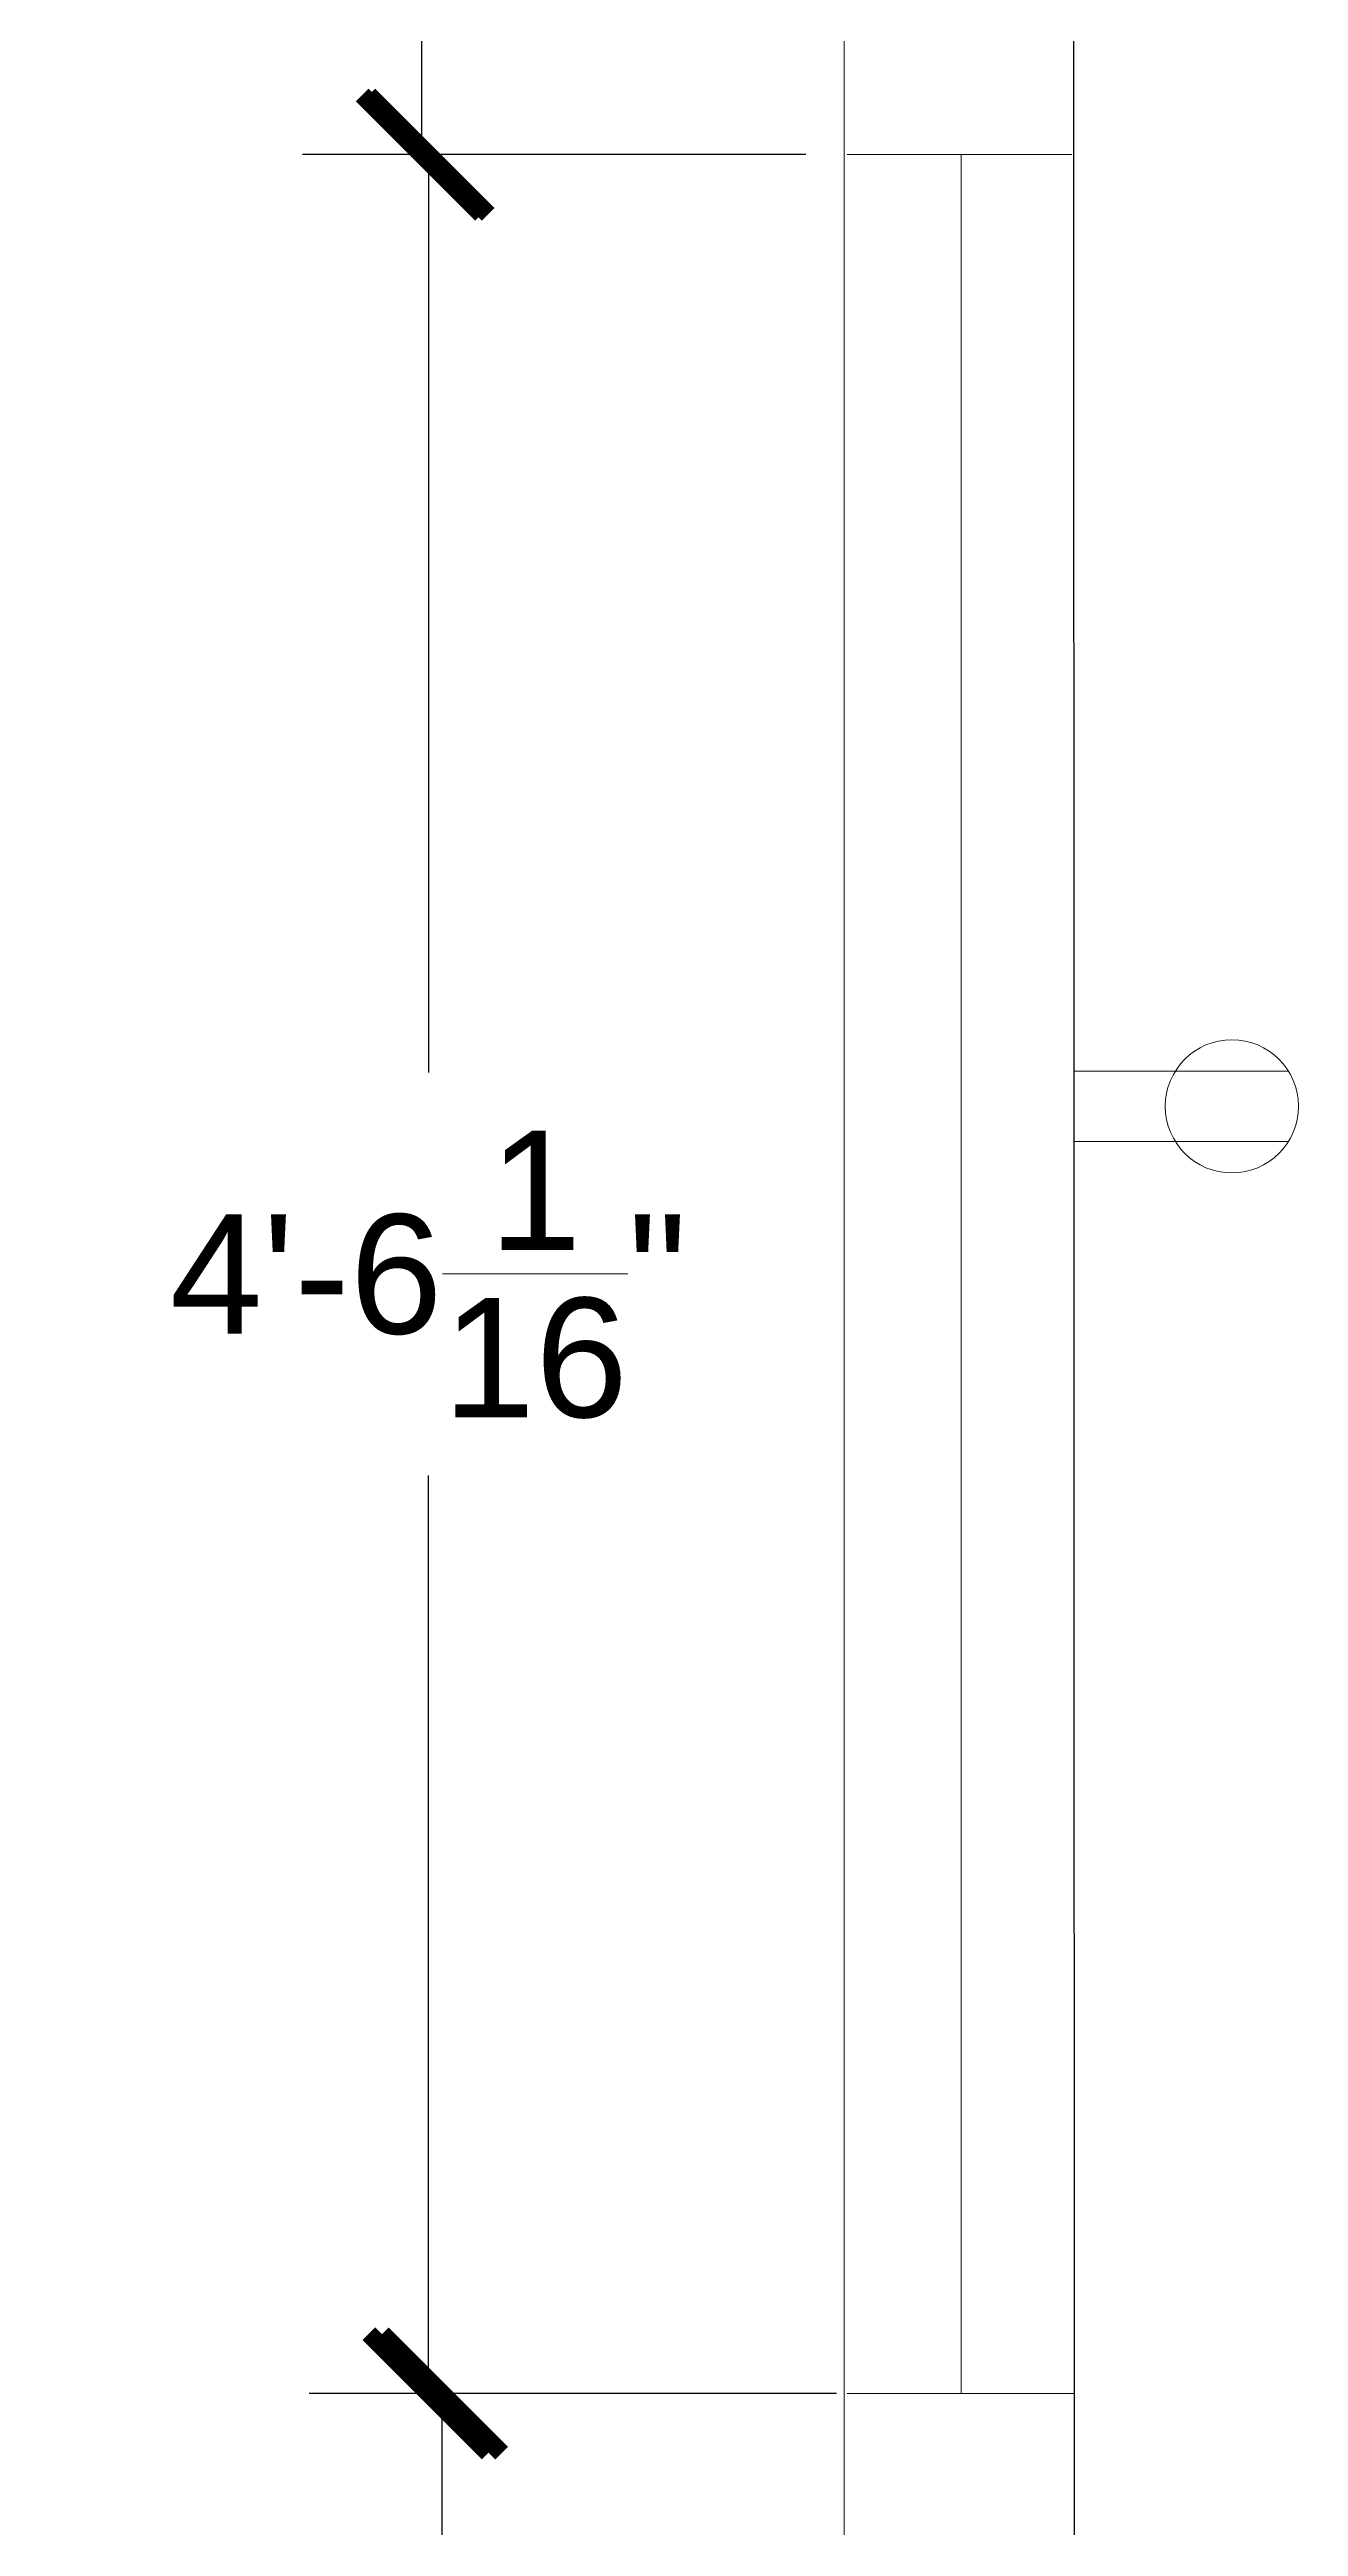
# Model space of a CAD drawing. Header units: inches. Extents: x -20 to 405, y 55 to 548.
# Drawn here: x 15 to 45.2, y 122.2 to 182 of the extents above; entities that cross this region are included whole.
import ezdxf

# ---------------------------------------------------------------- set-up
doc = ezdxf.new("R2010")
doc.units = ezdxf.units.IN
doc.header["$MEASUREMENT"] = 0
doc.layers.get('0').update_dxf_attribs({"color": 1, "lineweight": 9})
doc.layers.add('A201-Dimensions', color=7, linetype='Continuous', lineweight=9)
doc.layers.add('A201-Floorplan-2nd-floor', color=7, linetype='Continuous', lineweight=9)
doc.styles.add('Annotative', font='Arial.ttf')
doc.dimstyles.new('Annotative', dxfattribs={"dimtxt": 0.18, "dimasz": 0.18, "dimexe": 0.18, "dimexo": 0.0625, "dimgap": 0.09, "dimtad": 0, "dimtih": 1, "dimtoh": 1, "dimdec": 4, "dimzin": 0, "dimdsep": 46, "dimlunit": 4, "dimtxsty": 'Annotative', "dimblk": 'ARCHTICK', "dimblk1": 'ARCHTICK', "dimblk2": 'ARCHTICK', "dimcen": 0.09, "dimadec": 0, "dimazin": 0, "dimtfac": 1, "dimtdec": 4, "dimtofl": 0, "dimtmove": 0, "dimatfit": 3, "dimldrblk": 'ARCHTICK', "dimfxl": 1, "dimtolj": 1, "dimtzin": 0, "dimarcsym": 0})

# ---------------------------------------------------------------- blocks, each defined once
blk = doc.blocks.new('_ArchTick')
at = {"color": 0, "linetype": 'ByBlock', "lineweight": 30, "const_width": 0.15}
blk.add_lwpolyline([(-0.5, -0.5), (0.5, 0.5)], dxfattribs=at)
blk = doc.blocks.new('*D529')
at = {"layer": 'A201-Dimensions', "color": 0, "lineweight": -2, "transparency": 16777216}
for p, q in [((34.011, 125.388), (21.609, 125.388)), ((24.489, 125.388), (24.489, 112.992)), ((24.489, 90.826), (24.489, 103.221)), ((34.019, 90.826), (21.609, 90.826))]:
    blk.add_line(p, q, dxfattribs=at)
at = {"layer": 'A201-Dimensions', "color": 0, "lineweight": -2, "transparency": 16777216, "xscale": 2.88, "yscale": 2.88, "zscale": 2.88}
for p, rotation in [((24.489, 125.388), 90), ((24.489, 90.826), 270)]:
    blk.add_blockref('_ArchTick', p, dxfattribs=dict(at, rotation=rotation))
at = {"layer": 'A201-Dimensions', "color": 0, "lineweight": 5, "transparency": 16777216, "insert": (24.489, 108.107), "char_height": 2.88, "attachment_point": 5, "style": 'Annotative'}
blk.add_mtext('\\A1;2\'-10{\\H1x;\\S9/16;}"', dxfattribs=at)
blk = doc.blocks.new('wall-duplex')
at = {"lineweight": 5}
for p, q in [((-0.85, 3.795), (-0.85, -1.364)), ((0.85, 3.795), (0.85, -1.364))]:
    blk.add_line(p, q, dxfattribs=at)
blk.add_circle((0, 0), 1.607)
blk = doc.blocks.new('*D583')
at = {"layer": 'A201-Dimensions', "color": 0, "lineweight": -2, "transparency": 16777216}
for p, q in [((33.202, 243.169), (21.125, 243.169)), ((24.005, 243.169), (24.005, 216.151)), ((24.005, 179.419), (24.005, 206.437)), ((33.271, 179.419), (21.125, 179.419))]:
    blk.add_line(p, q, dxfattribs=at)
at = {"layer": 'A201-Dimensions', "color": 0, "lineweight": -2, "transparency": 16777216, "xscale": 2.88, "yscale": 2.88, "zscale": 2.88}
for p, rotation in [((24.005, 243.169), 90), ((24.005, 179.419), 270)]:
    blk.add_blockref('_ArchTick', p, dxfattribs=dict(at, rotation=rotation))
at = {"layer": 'A201-Dimensions', "color": 0, "lineweight": 5, "transparency": 16777216, "insert": (24.005, 211.294), "char_height": 2.88, "attachment_point": 5, "style": 'Annotative'}
blk.add_mtext('\\A1;5\'-3{\\H1x;\\S3/4;}"', dxfattribs=at)
blk = doc.blocks.new('*D584')
at = {"layer": 'A201-Dimensions', "color": 0, "lineweight": -2, "transparency": 16777216}
for p, q in [((33.271, 179.419), (21.284, 179.419)), ((24.164, 179.419), (24.164, 157.265)), ((24.164, 125.388), (24.164, 147.543)), ((33.27, 125.388), (21.284, 125.388))]:
    blk.add_line(p, q, dxfattribs=at)
at = {"layer": 'A201-Dimensions', "color": 0, "lineweight": -2, "transparency": 16777216, "xscale": 2.88, "yscale": 2.88, "zscale": 2.88}
for p, rotation in [((24.164, 179.419), 90), ((24.164, 125.388), 270)]:
    blk.add_blockref('_ArchTick', p, dxfattribs=dict(at, rotation=rotation))
at = {"layer": 'A201-Dimensions', "color": 0, "lineweight": 5, "transparency": 16777216, "insert": (24.164, 152.404), "char_height": 2.88, "attachment_point": 5, "style": 'Annotative'}
blk.add_mtext('\\A1;4\'-6{\\H1x;\\S1/16;}"', dxfattribs=at)

msp = doc.modelspace()

# ---------------------------------------------------------------- linework, layer by layer
at = {"layer": 'A201-Floorplan-2nd-floor', "lineweight": 5}
for p, q in [((34.20234, 528.6646), (34.20234, 85.32563)), ((39.69696, 179.41938), (34.27075, 179.41938)), ((37.02075, 125.38813), (37.02075, 179.41938)), ((39.76998, 125.38813), (34.26998, 125.38813))]:
    msp.add_line(p, q, dxfattribs=at)
at = {"layer": 'A201-Floorplan-2nd-floor', "lineweight": -3}
msp.add_line((39.77075, 90.82563), (39.72036, 243.16938), dxfattribs=at)

# ---------------------------------------------------------------- block references
at = {"layer": 'A201-Floorplan-2nd-floor', "lineweight": 5, "rotation": 89.99999999999999}
msp.add_blockref('wall-duplex', (43.55719, 156.45063), dxfattribs=at)

# ---------------------------------------------------------------- dimensions: what is measured, and where the dimension line sits
at = {"layer": 'A201-Dimensions', "lineweight": 5}
for base, p1, p2, picture, middle in [((24.00531, 179.41938), (34.20234, 243.16938), (34.27075, 179.41938), '*D583', (24.00531, 211.29438)), ((24.1644376783, 125.3881295642), (34.2707456041, 179.4193795642), (34.2699828269, 125.3881295642), '*D584', (24.1644376783, 152.4037545642))]:
    dim = msp.add_linear_dim(base=base, p1=p1, p2=p2, angle=90, dimstyle='Annotative', dxfattribs=at)
    dim.commit()
    dim.dimension.update_dxf_attribs({"geometry": picture, "text_midpoint": middle})
dim = msp.add_linear_dim(base=(24.48889, 125.38813), p1=(35.01903, 90.82563), p2=(35.01139, 125.38813), angle=90, dimstyle='Annotative', dxfattribs=at)
dim.commit()
dim.dimension.update_dxf_attribs({"geometry": '*D529', "text_midpoint": (24.48889, 108.10688), "dimtype": 160})

doc.saveas('drawing.dxf')
